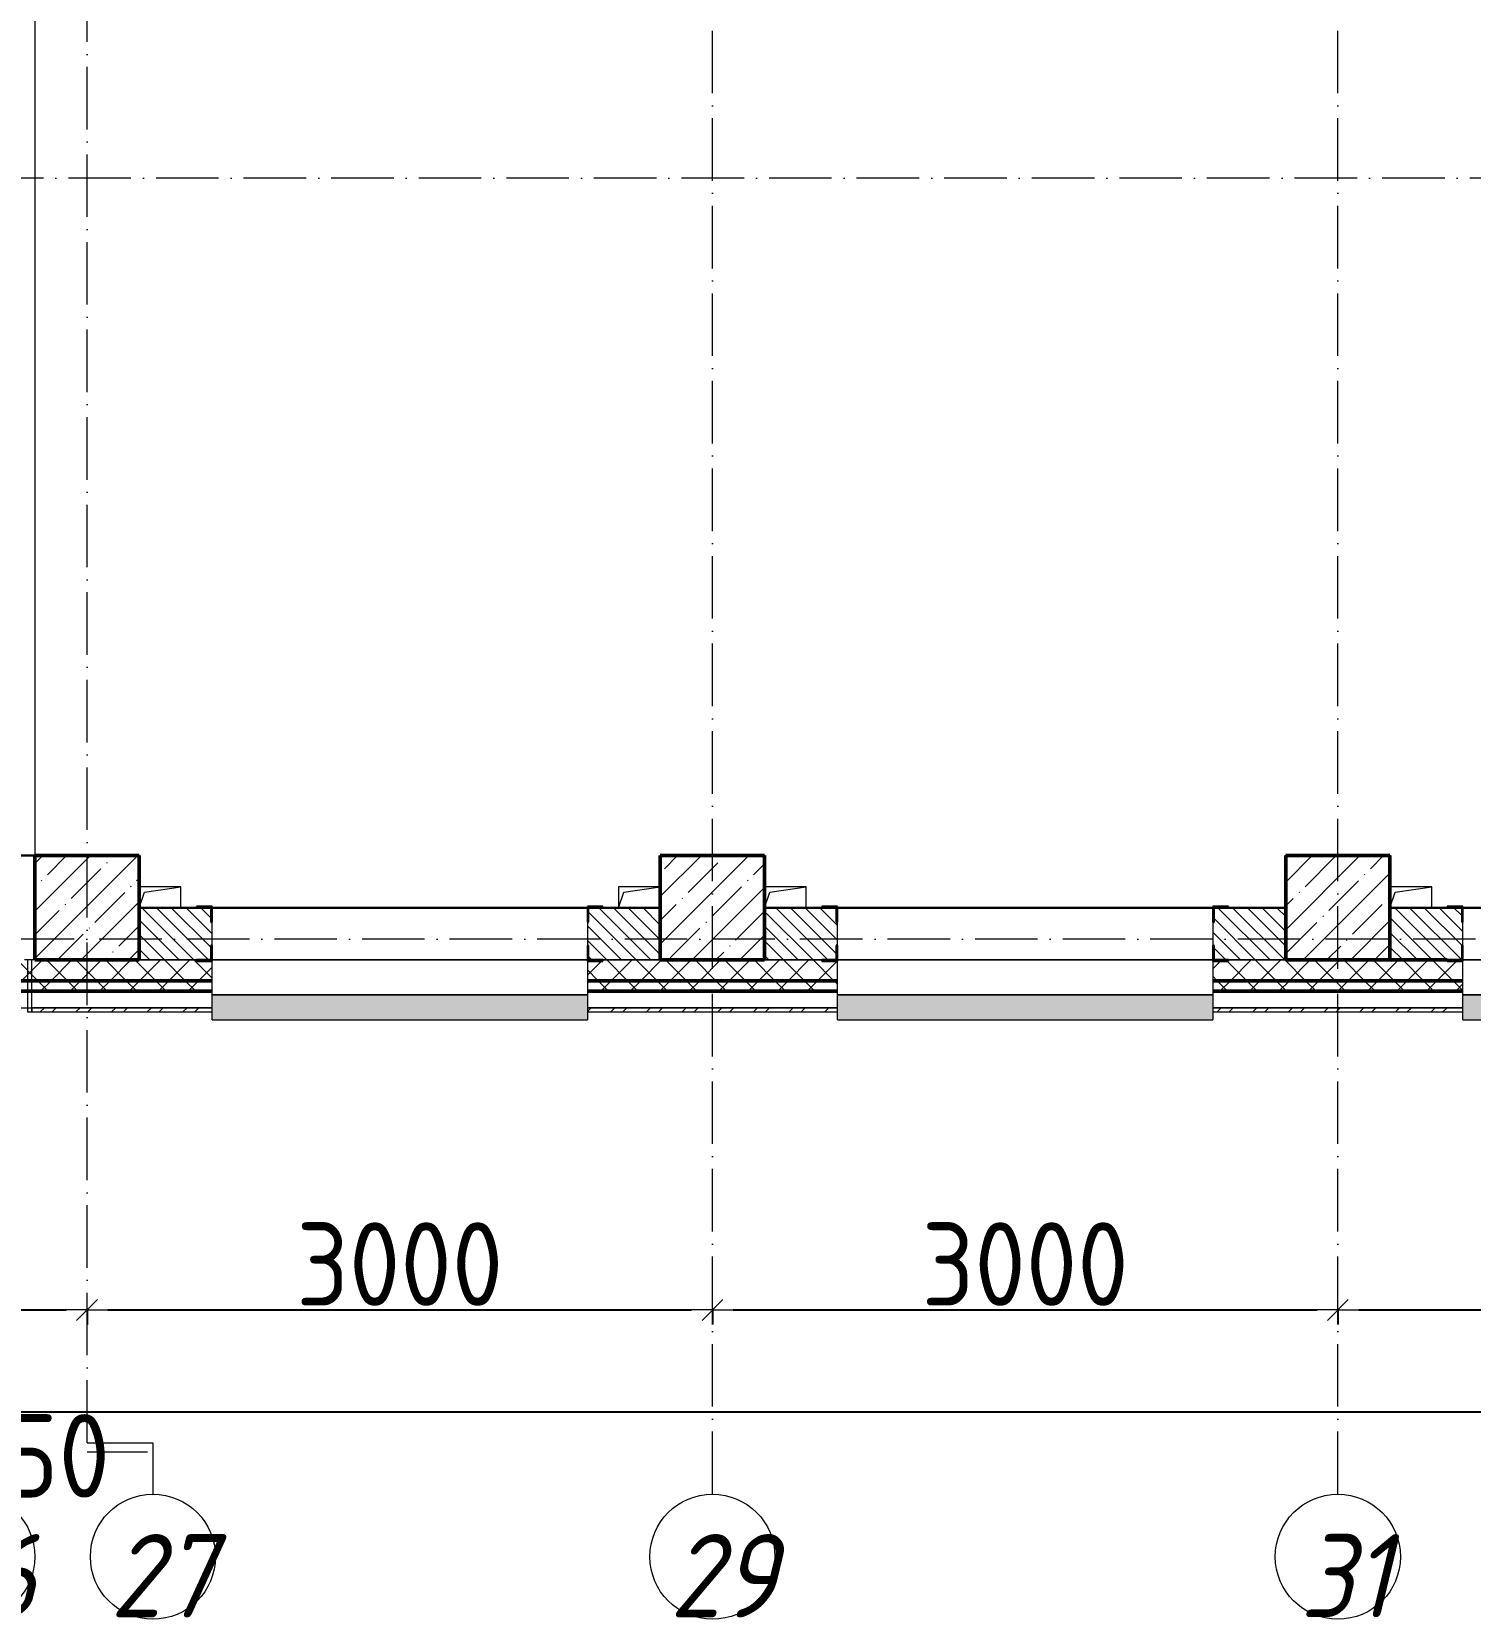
# Model space of a CAD drawing. Header units: millimetres. Extents: x -213536 to 1564669, y -45299 to 942238.
# Drawn here: x 588056 to 594956, y 281199 to 288815 of the extents above; entities that cross this region are included whole.
import ezdxf

# ---------------------------------------------------------------- set-up
doc = ezdxf.new("R2010")
doc.units = ezdxf.units.MM
doc.linetypes.add('50_200_ШТРИХ_1Т_ш5_п1_п1_', pattern=[700, 500, -100, 0, -100])
for name, color, linetype, lineweight in [('3) ЖБ 4м', 3, 'Continuous', 30), ('3.1) ЖБ окна 1.2 м', 102, 'Continuous', 30), ('A-____-____-DIMS', 7, 'Continuous', 9), ('A-FLOR-____-OTLN', 7, 'Continuous', 9), ('A-GENM-____-MCUT', 7, 'Continuous', 25), ('A-GENM-____-OTLN', 7, 'Continuous', 9), ('A-GENM-____-OTLN-1', 7, 'Continuous', 25), ('A-GLAZ-____-OTLN', 7, 'Continuous', 9), ('A-WALL-____-MCUT-2', 7, 'Continuous', 50), ('A-WALL-____-MCUT-3', 7, 'Continuous', 9), ('A-WALL-____-OTLN', 7, 'Continuous', 9), ('A-WALL-____-PATT-1', 7, 'Continuous', 9), ('A-WALL-FNSH-MCUT-1', 7, 'Continuous', 9), ('S-COLS-____-MCUT', 7, 'Continuous', 50), ('S-COLS-____-OTLN', 7, 'Continuous', 9), ('S-GRID-____-IDEN', 7, 'Continuous', 9), ('S-GRID-____-OTLN', 7, 'Continuous', 9), ('S-GRID-____-OTLN-1', 7, '50_200_ШТРИХ_1Т_ш5_п1_п1_', 9)]:
    doc.layers.add(name, color=color, linetype=linetype, lineweight=lineweight)
doc.layers.add('A-GLAZ-____-OTLN-1', color=7, linetype='Continuous', lineweight=9, true_color=0xc0c0c0)
doc.styles.add('ISOCPEUR_I', font='isocpeui.ttf', dxfattribs={"width": 0.9, "height": 2.5})
doc.styles.add('СПДС', font='isocpeur.ttf', dxfattribs={"width": 0.9})
doc.dimstyles.new('Размера А3', dxfattribs={"dimtxt": 200, "dimasz": 100, "dimexe": 70, "dimexo": 100, "dimgap": 20, "dimtad": 1, "dimdec": 0, "dimrnd": 10, "dimzin": 0, "dimdsep": 46, "dimtxsty": 'СПДС', "dimblk": 'ARROWHEAD_6', "dimcen": 1, "dimclrd": 256, "dimclre": 256, "dimclrt": 256, "dimazin": 0, "dimtfac": 1, "dimtdec": 0, "dimtmove": 2, "dimatfit": 3, "dimfxl": 1, "dimtolj": 1, "dimtzin": 0, "dimarcsym": 0})
pattern_1 = [(45, (549721.47, 286281.11), (-70.71068, 70.71068), []), (135, (549721.47, 286281.11), (-70.71068, -70.71068), [])]
pattern_2 = [(135, (549721.475, 286281.11), (-35.35534, -35.35534), [])]

# ---------------------------------------------------------------- blocks, each defined once
blk = doc.blocks.new('BSC_Колонна _Прямоугольная - 500х500-V71-АР1_План отверстий 3 этажа в осях 1-64_А-ГГ')
at = {"layer": 'S-COLS-____-OTLN'}
h = blk.add_hatch(dxfattribs=at)
h.set_pattern_fill('FP_108', color=256, style=0, pattern_type=2)
h.set_pattern_definition([(45, (-41600, 1668.96), (-114.04925, 114.04925), []), (45, (-41485.95, 1668.96), (-114.04925, 114.04925), [201.613, -40.323, 3.353, -36.97])])
h.paths.add_polyline_path([(-250, -250), (250, -250), (250, 250), (-250, 250)], flags=0)
at = {"layer": 'S-COLS-____-MCUT'}
for p, q in [((250, 250), (-250, 250)), ((-250, 250), (-250, -250)), ((250, -250), (250, 250)), ((-250, -250), (250, -250))]:
    blk.add_line(p, q, dxfattribs=at)
blk = doc.blocks.new('BSC_Колонна _Прямоугольная - 500х500-V106-АР1_План отверстий 3 этажа в осях 1-64_А-ГГ')
at = {"layer": 'S-COLS-____-OTLN'}
h = blk.add_hatch(dxfattribs=at)
h.set_pattern_fill('FP_129', color=256, style=0, pattern_type=2)
h.set_pattern_definition([(45, (-38600, 1668.96), (-114.04925, 114.04925), []), (45, (-38485.95, 1668.96), (-114.04925, 114.04925), [201.613, -40.323, 3.353, -36.97])])
h.paths.add_polyline_path([(-250, -250), (250, -250), (250, 250), (-250, 250)], flags=0)
at = {"layer": 'S-COLS-____-MCUT'}
for p, q in [((250, 250), (-250, 250)), ((-250, 250), (-250, -250)), ((250, -250), (250, 250)), ((-250, -250), (250, -250))]:
    blk.add_line(p, q, dxfattribs=at)
blk = doc.blocks.new('BSC_Колонна _Прямоугольная - 500х500-V108-АР1_План отверстий 3 этажа в осях 1-64_А-ГГ')
at = {"layer": 'S-COLS-____-OTLN'}
h = blk.add_hatch(dxfattribs=at)
h.set_pattern_fill('FP_131', color=256, style=0, pattern_type=2)
h.set_pattern_definition([(45, (-44600, 1668.96), (-114.04925, 114.04925), []), (45, (-44485.95, 1668.96), (-114.04925, 114.04925), [201.613, -40.323, 3.353, -36.97])])
h.paths.add_polyline_path([(-250, -250), (250, -250), (250, 250), (-250, 250)], flags=0)
at = {"layer": 'S-COLS-____-MCUT'}
for p, q in [((250, 250), (-250, 250)), ((-250, 250), (-250, -250)), ((250, -250), (250, 250)), ((-250, -250), (250, -250))]:
    blk.add_line(p, q, dxfattribs=at)
blk = doc.blocks.new('Фахверк_СКБ_Уголок - 250_2700-27497298-АР1_План отверстий 3 этажа в осях 1-64_А-ГГ')
at = {"layer": 'A-GENM-____-MCUT'}
for p, q in [((200, 181), (125, 181)), ((125, 181), (125, 106)), ((131, 106), (131, 175)), ((131, 175), (200, 175)), ((200, 175), (200, 181)), ((125, 106), (131, 106)), ((131, -6), (125, -6)), ((125, -6), (125, -81)), ((131, -75), (131, -6)), ((200, -75), (131, -75)), ((200, -81), (200, -75)), ((125, -81), (200, -81))]:
    blk.add_line(p, q, dxfattribs=at)
blk = doc.blocks.new('AR_Отверстие прямоугольное _в плите_ - AR_Отверстие прямоугольное _в плите_-30510712-АР1_План отверстий 3 этажа в осях 1-64_А-ГГ')
at = {"layer": 'A-GENM-____-OTLN'}
for p, q in [((100, 50), (-100, 50)), ((-100, -50), (-75, 25)), ((-75, 25), (100, 50)), ((100, -50), (100, 50))]:
    blk.add_line(p, q, dxfattribs=at)
blk = doc.blocks.new('AR_Отверстие прямоугольное _в плите_ - AR_Отверстие прямоугольное _в плите_-V177-АР1_План отверстий 3 этажа в осях 1-64_А-ГГ')
at = {"layer": 'A-GENM-____-OTLN'}
for p, q in [((100, 50), (-100, 50)), ((-100, 50), (-100, -50)), ((-100, -50), (-75, 25)), ((-75, 25), (100, 50))]:
    blk.add_line(p, q, dxfattribs=at)
blk = doc.blocks.new('Отлив_СКБ - Отлив витража_120_НВФ-31885687-АР1_План отверстий 3 этажа в осях 1-64_А-ГГ')
at = {"layer": 'A-GLAZ-____-OTLN-1'}
for points in [[(0, 0), (0, -2), (1800, -2), (1800, 0), (534.2, 0)], [(0, -2), (0, -120), (1800, -120), (1800, -2), (534.2, -2)]]:
    blk.add_hatch(color=256, dxfattribs=at).paths.add_polyline_path(points, flags=0)
at = {"layer": 'A-GLAZ-____-OTLN'}
for p, q in [((0, 0), (1800, 0)), ((1800, -2), (0, -2)), ((0, -120), (0, -83)), ((0, -120), (1800, -120)), ((1800, -83), (1800, -120))]:
    blk.add_line(p, q, dxfattribs=at)
blk = doc.blocks.new('Отлив_СКБ - Отлив витража_120_НВФ-31885688-АР1_План отверстий 3 этажа в осях 1-64_А-ГГ')
at = {"layer": 'A-GLAZ-____-OTLN-1'}
for points in [[(4275.3, -2), (4800, -2), (4800, 0), (0, 0), (0, -2), (740.4, -2)], [(4275.3, -120), (4800, -120), (4800, -2), (0, -2), (0, -120), (740.4, -120)]]:
    blk.add_hatch(color=256, dxfattribs=at).paths.add_polyline_path(points, flags=0)
at = {"layer": 'A-GLAZ-____-OTLN'}
for p, q in [((0, 0), (4800, 0)), ((4800, -2), (0, -2)), ((0, -120), (0, -83)), ((0, -120), (4800, -120)), ((4800, -83), (4800, -120))]:
    blk.add_line(p, q, dxfattribs=at)
blk = doc.blocks.new('Стены 7 - Стены 4-31196221-АР1_План отверстий 3 этажа в осях 1-64_А-ГГ')
at = {"layer": 'A-WALL-____-MCUT-3'}
for p, q in [((-1798.5, 41030.2), (-1798.5, 41010.2)), ((-1548.5, 41030.2), (-1798.5, 41030.2)), ((-1798.5, 41010.2), (-1548.5, 41010.2)), ((-1548.5, 41010.2), (-1548.5, 41030.2))]:
    blk.add_line(p, q, dxfattribs=at)
blk = doc.blocks.new('Ось сетки - Круг_Ø6_00__ISO-2_5_0_9K_-25732049-АР1_План отверстий 3 этажа в осях 1-64_А-ГГ')
at = {"layer": 'S-GRID-____-IDEN'}
blk.add_circle((0, 0), 3, dxfattribs=at)
blk = doc.blocks.new('ARROWHEAD_6')
at = {"color": 0, "linetype": 'Continuous'}
for p, q in [((0, 0), (-1, 0)), ((-0.5, -0.5), (0.5, 0.5))]:
    blk.add_line(p, q, dxfattribs=at)
blk = doc.blocks.new('*D5419')
at = {"layer": 'A-____-____-DIMS', "lineweight": -2, "transparency": 16777216}
for p, q in [((587771.5, 282688.7), (587771.5, 282612.6)), ((587871.5, 282682.6), (588221.5, 282682.6)), ((588321.5, 282688.7), (588321.5, 282612.6))]:
    blk.add_line(p, q, dxfattribs=at)
at = {"layer": 'Defpoints', "color": 0, "lineweight": 50, "transparency": 16777216}
for p in [(587771.5, 282788.7), (588321.5, 282788.7), (588321.5, 282682.6)]:
    blk.add_point(p, dxfattribs=at)
at = {"layer": 'A-____-____-DIMS', "lineweight": -2, "transparency": 16777216, "xscale": 100, "yscale": 100, "zscale": 100, "rotation": 180}
blk.add_blockref('ARROWHEAD_6', (587771.5, 282682.6), dxfattribs=at)
at = {"layer": 'A-____-____-DIMS', "lineweight": -2, "transparency": 16777216, "xscale": 100, "yscale": 100, "zscale": 100}
blk.add_blockref('ARROWHEAD_6', (588321.5, 282682.6), dxfattribs=at)
at = {"layer": 'A-____-____-DIMS', "transparency": 16777216, "insert": (588046.5, 281982.6), "char_height": 400, "attachment_point": 5, "style": 'СПДС'}
blk.add_mtext('\\A1;550', dxfattribs=at)
blk = doc.blocks.new('*D5420')
at = {"layer": 'A-____-____-DIMS', "lineweight": -2, "transparency": 16777216}
for p, q in [((588321.5, 282688.7), (588321.5, 282612.6)), ((588421.5, 282682.6), (591221.5, 282682.6)), ((591321.5, 282688.7), (591321.5, 282612.6))]:
    blk.add_line(p, q, dxfattribs=at)
at = {"layer": 'Defpoints', "color": 0, "lineweight": 50, "transparency": 16777216}
for p in [(588321.5, 282788.7), (591321.5, 282788.7), (591321.5, 282682.6)]:
    blk.add_point(p, dxfattribs=at)
at = {"layer": 'A-____-____-DIMS', "lineweight": -2, "transparency": 16777216, "xscale": 100, "yscale": 100, "zscale": 100, "rotation": 180}
blk.add_blockref('ARROWHEAD_6', (588321.5, 282682.6), dxfattribs=at)
at = {"layer": 'A-____-____-DIMS', "lineweight": -2, "transparency": 16777216, "xscale": 100, "yscale": 100, "zscale": 100}
blk.add_blockref('ARROWHEAD_6', (591321.5, 282682.6), dxfattribs=at)
at = {"layer": 'A-____-____-DIMS', "transparency": 16777216, "insert": (589821.5, 282902.6), "char_height": 400, "attachment_point": 5, "style": 'СПДС'}
blk.add_mtext('\\A1;3000', dxfattribs=at)
blk = doc.blocks.new('*D5421')
at = {"layer": 'A-____-____-DIMS', "lineweight": -2, "transparency": 16777216}
for p, q in [((591321.5, 282688.7), (591321.5, 282612.6)), ((591421.5, 282682.6), (594221.5, 282682.6)), ((594321.5, 282688.7), (594321.5, 282612.6))]:
    blk.add_line(p, q, dxfattribs=at)
at = {"layer": 'Defpoints', "color": 0, "lineweight": 50, "transparency": 16777216}
for p in [(591321.5, 282788.7), (594321.5, 282788.7), (594321.5, 282682.6)]:
    blk.add_point(p, dxfattribs=at)
at = {"layer": 'A-____-____-DIMS', "lineweight": -2, "transparency": 16777216, "xscale": 100, "yscale": 100, "zscale": 100, "rotation": 180}
blk.add_blockref('ARROWHEAD_6', (591321.5, 282682.6), dxfattribs=at)
at = {"layer": 'A-____-____-DIMS', "lineweight": -2, "transparency": 16777216, "xscale": 100, "yscale": 100, "zscale": 100}
blk.add_blockref('ARROWHEAD_6', (594321.5, 282682.6), dxfattribs=at)
at = {"layer": 'A-____-____-DIMS', "transparency": 16777216, "insert": (592821.5, 282902.6), "char_height": 400, "attachment_point": 5, "style": 'СПДС'}
blk.add_mtext('\\A1;3000', dxfattribs=at)
blk = doc.blocks.new('*D5422')
at = {"layer": 'A-____-____-DIMS', "lineweight": -2, "transparency": 16777216}
for p, q in [((594321.5, 282688.7), (594321.5, 282612.6)), ((594421.5, 282682.6), (600221.5, 282682.6)), ((600321.5, 282688.7), (600321.5, 282612.6))]:
    blk.add_line(p, q, dxfattribs=at)
at = {"layer": 'Defpoints', "color": 0, "lineweight": 50, "transparency": 16777216}
for p in [(594321.5, 282788.7), (600321.5, 282788.7), (600321.5, 282682.6)]:
    blk.add_point(p, dxfattribs=at)
at = {"layer": 'A-____-____-DIMS', "lineweight": -2, "transparency": 16777216, "xscale": 100, "yscale": 100, "zscale": 100, "rotation": 180}
blk.add_blockref('ARROWHEAD_6', (594321.5, 282682.6), dxfattribs=at)
at = {"layer": 'A-____-____-DIMS', "lineweight": -2, "transparency": 16777216, "xscale": 100, "yscale": 100, "zscale": 100}
blk.add_blockref('ARROWHEAD_6', (600321.5, 282682.6), dxfattribs=at)
at = {"layer": 'A-____-____-DIMS', "transparency": 16777216, "insert": (597321.5, 282902.6), "char_height": 400, "attachment_point": 5, "style": 'СПДС'}
blk.add_mtext('\\A1;6000', dxfattribs=at)
blk = doc.blocks.new('*D5437')
at = {"layer": 'A-____-____-DIMS', "lineweight": -2, "transparency": 16777216}
for p, q in [((547371.5, 282200.4), (547371.5, 282124.4)), ((547471.5, 282194.4), (650771.5, 282194.4)), ((650871.5, 282200.4), (650871.5, 282124.4))]:
    blk.add_line(p, q, dxfattribs=at)
at = {"layer": 'Defpoints', "color": 0, "lineweight": 50, "transparency": 16777216}
for p in [(547371.5, 282300.4), (650871.5, 282300.4), (650871.5, 282194.4)]:
    blk.add_point(p, dxfattribs=at)
at = {"layer": 'A-____-____-DIMS', "lineweight": -2, "transparency": 16777216, "xscale": 100, "yscale": 100, "zscale": 100, "rotation": 180}
blk.add_blockref('ARROWHEAD_6', (547371.5, 282194.4), dxfattribs=at)
at = {"layer": 'A-____-____-DIMS', "lineweight": -2, "transparency": 16777216, "xscale": 100, "yscale": 100, "zscale": 100}
blk.add_blockref('ARROWHEAD_6', (650871.5, 282194.4), dxfattribs=at)
at = {"layer": 'A-____-____-DIMS', "transparency": 16777216, "insert": (599121.5, 282414.4), "char_height": 400, "attachment_point": 5, "style": 'СПДС'}
blk.add_mtext('\\A1;103500', dxfattribs=at)

msp = doc.modelspace()

# ---------------------------------------------------------------- hatches: boundary and pattern name
at = {"layer": 'A-WALL-____-PATT-1'}
h = msp.add_hatch(dxfattribs=at)
h.set_pattern_fill('FP_6', color=256, style=0, pattern_type=2)
h.set_pattern_definition(pattern_2)
h.paths.add_polyline_path([(590727.5, 284362.2), (591071.5, 284362.2), (591071.5, 284612.2), (590727.5, 284612.2), (590727.5, 284543.2), (590721.5, 284543.2), (590721.5, 284431.2), (590727.5, 284431.2), (590727.5, 284366.4)], flags=0)
h.paths.add_polyline_path([(588915.5, 284362.2), (588915.5, 284431.2), (588921.5, 284431.2), (588921.5, 284543.2), (588915.5, 284543.2), (588915.5, 284612.2), (588571.5, 284612.2), (588571.5, 284362.2), (588846.5, 284362.2)], flags=0)
h = msp.add_hatch(dxfattribs=at)
h.set_pattern_fill('FP_6', color=256, style=0, pattern_type=2)
h.set_pattern_definition(pattern_2)
h.paths.add_polyline_path([(594071.5, 284362.2), (594071.5, 284612.2), (593727.5, 284612.2), (593727.5, 284543.2), (593721.5, 284543.2), (593721.5, 284431.2), (593727.5, 284431.2), (593727.5, 284362.2), (593894.4, 284362.2)], flags=0)
h.paths.add_polyline_path([(591915.5, 284362.2), (591915.5, 284431.2), (591921.5, 284431.2), (591921.5, 284543.2), (591915.5, 284543.2), (591915.5, 284612.2), (591571.5, 284612.2), (591571.5, 284362.2), (591846.5, 284362.2)], flags=0)
h = msp.add_hatch(dxfattribs=at)
h.set_pattern_fill('FP_6', color=256, style=0, pattern_type=2)
h.set_pattern_definition(pattern_2)
h.paths.add_polyline_path([(599727.5, 284362.2), (600071.5, 284362.2), (600071.5, 284612.2), (599727.5, 284612.2), (599727.5, 284543.2), (599721.5, 284543.2), (599721.5, 284431.2), (599727.5, 284431.2), (599727.5, 284366.4)], flags=0)
h.paths.add_polyline_path([(594778.1, 284362.2), (594915.5, 284362.2), (594915.5, 284431.2), (594921.5, 284431.2), (594921.5, 284543.2), (594915.5, 284543.2), (594915.5, 284612.2), (594571.5, 284612.2), (594571.5, 284362.2)], flags=0)
h = msp.add_hatch(dxfattribs=at)
h.set_pattern_fill('FP_1', color=256, style=0, pattern_type=2)
h.set_pattern_definition(pattern_1)
h.paths.add_polyline_path([(650471.5, 284262.2), (650971.5, 284262.2), (650971.5, 284362.2), (641946.5, 284362.2), (641946.5, 284356.2), (641871.5, 284356.2), (641871.5, 284262.2), (650453.3, 284262.2)], flags=0)
h.paths.add_polyline_path([(638964.7, 284262.2), (640071.5, 284262.2), (640071.5, 284356.2), (639996.5, 284356.2), (639996.5, 284362.2), (632121.5, 284362.2), (632121.5, 284262.2), (638721.5, 284262.2)], flags=0)
h.paths.add_polyline_path([(631121.5, 284262.2), (631121.5, 284362.2), (629996.5, 284362.2), (629996.5, 284356.2), (629921.5, 284356.2), (629921.5, 284262.2), (631011.2, 284262.2)], flags=0)
h.paths.add_polyline_path([(628121.5, 284262.2), (628121.5, 284356.2), (628046.5, 284356.2), (628046.5, 284362.2), (626996.5, 284362.2), (626996.5, 284356.2), (626921.5, 284356.2), (626921.5, 284262.2), (627476.2, 284262.2)], flags=0)
h.paths.add_polyline_path([(625121.5, 284262.2), (625121.5, 284362.2), (623996.5, 284362.2), (623996.5, 284356.2), (623921.5, 284356.2), (623921.5, 284262.2), (623996.5, 284262.2)], flags=0)
h.paths.add_polyline_path([(620721.5, 284262.2), (622121.5, 284262.2), (622121.5, 284362.2), (620796.5, 284362.2), (620796.5, 284356.2), (620721.5, 284356.2)], flags=0)
h.paths.add_polyline_path([(618638.9, 284262.2), (618921.5, 284262.2), (618921.5, 284356.2), (618846.5, 284356.2), (618846.5, 284362.2), (617796.5, 284362.2), (617796.5, 284356.2), (617721.5, 284356.2), (617721.5, 284262.2), (617755.2, 284262.2)], flags=0)
h.paths.add_polyline_path([(615921.5, 284262.2), (615921.5, 284362.2), (614796.5, 284362.2), (614796.5, 284356.2), (614721.5, 284356.2), (614721.5, 284262.2), (614796.5, 284262.2)], flags=0)
h.paths.add_polyline_path([(612571.5, 284262.2), (612921.5, 284262.2), (612921.5, 284356.2), (612846.5, 284356.2), (612846.5, 284362.2), (611796.5, 284362.2), (611796.5, 284356.2), (611721.5, 284356.2), (611721.5, 284262.2), (612452.8, 284262.2)], flags=0)
h.paths.add_polyline_path([(609921.5, 284262.2), (609921.5, 284356.2), (609846.5, 284356.2), (609846.5, 284362.2), (608796.5, 284362.2), (608796.5, 284356.2), (608721.5, 284356.2), (608721.5, 284262.2), (609801.6, 284262.2)], flags=0)
h.paths.add_polyline_path([(606921.5, 284262.2), (606921.5, 284356.2), (606846.5, 284356.2), (606846.5, 284362.2), (605796.5, 284362.2), (605796.5, 284356.2), (605721.5, 284356.2), (605721.5, 284262.2), (606266.7, 284262.2)], flags=0)
h.paths.add_polyline_path([(602731.7, 284262.2), (603921.5, 284262.2), (603921.5, 284356.2), (603846.5, 284356.2), (603846.5, 284362.2), (602796.5, 284362.2), (602796.5, 284356.2), (602721.5, 284356.2), (602721.5, 284262.2), (602727.5, 284262.2)], flags=0)
h.paths.add_polyline_path([(599721.5, 284262.2), (600921.5, 284262.2), (600921.5, 284356.2), (600846.5, 284356.2), (600846.5, 284362.2), (599796.5, 284362.2), (599796.5, 284356.2), (599721.5, 284356.2)], flags=0)
h.paths.add_polyline_path([(594778.1, 284262.2), (594921.5, 284262.2), (594921.5, 284356.2), (594846.5, 284356.2), (594846.5, 284362.2), (593796.5, 284362.2), (593796.5, 284356.2), (593721.5, 284356.2), (593721.5, 284262.2), (594571.5, 284262.2)], flags=0)
h.paths.add_polyline_path([(591921.5, 284262.2), (591921.5, 284356.2), (591846.5, 284356.2), (591846.5, 284362.2), (590796.5, 284362.2), (590796.5, 284356.2), (590721.5, 284356.2), (590721.5, 284262.2), (591915.5, 284262.2)], flags=0)
h.paths.add_polyline_path([(588592, 284262.2), (588921.5, 284262.2), (588921.5, 284356.2), (588846.5, 284356.8), (588846.5, 284362.2), (587521.5, 284362.2), (587521.5, 284262.2)], flags=0)
h.paths.add_polyline_path([(585057.1, 284262.2), (585721.5, 284262.2), (585721.5, 284356.2), (585646.5, 284356.2), (585646.5, 284362.2), (584521.5, 284362.2), (584521.5, 284262.2)], flags=0)
h.paths.add_polyline_path([(582721.5, 284262.2), (582721.5, 284356.2), (582646.5, 284356.2), (582646.5, 284362.2), (581596.5, 284362.2), (581596.5, 284356.2), (581521.5, 284356.2), (581522.2, 284262.2), (582715.5, 284262.2)], flags=0)
h.paths.add_polyline_path([(579721.5, 284262.2), (579721.5, 284356.2), (579646.5, 284356.2), (579646.5, 284362.2), (578521.5, 284362.2), (578521.5, 284262.2), (578871, 284262.2)], flags=0)
h.paths.add_polyline_path([(576721.5, 284262.2), (576721.5, 284356.2), (576646.5, 284356.2), (576646.5, 284362.2), (575521.5, 284362.2), (575521.5, 284262.2), (576219.8, 284262.2)], flags=0)
h.paths.add_polyline_path([(573721.5, 284262.2), (573721.5, 284356.2), (573646.5, 284356.2), (573646.5, 284362.2), (572596.5, 284362.2), (572596.5, 284356.2), (572521.5, 284356.2), (572521.5, 284262.2), (572684.8, 284262.2)], flags=0)
h.paths.add_polyline_path([(563847.5, 284262.2), (564721.5, 284262.2), (564721.5, 284356.2), (564646.5, 284356.2), (564646.5, 284362.2), (563596.5, 284362.2), (563596.5, 284356.2), (563521.5, 284356.2), (563521.5, 284262.2)], flags=0)
h.paths.add_polyline_path([(562080, 284262.2), (562521.5, 284262.2), (562521.5, 284356.2), (562446.5, 284356.2), (562446.5, 284362.2), (557196.5, 284362.2), (557196.5, 284356.2), (557121.5, 284356.2), (557121.5, 284262.2), (560621.5, 284262.2)], flags=0)
h.paths.add_polyline_path([(555010.2, 284262.2), (556121.5, 284262.2), (556121.5, 284356.2), (556046.5, 284356.2), (556046.5, 284362.2), (547271.5, 284362.2), (547271.5, 284262.2), (553242.7, 284262.2)], flags=0)
h = msp.add_hatch(dxfattribs=at)
h.set_pattern_fill('FP_1', color=256, style=0, pattern_type=2)
h.set_pattern_definition(pattern_1)
h.paths.add_polyline_path([(650971.5, 284212.2), (651071.5, 284212.2), (651071.5, 284262.2), (641871.5, 284262.2), (641871.5, 284212.2), (650453.3, 284212.2)], flags=0)
h.paths.add_polyline_path([(638964.7, 284212.2), (640071.5, 284212.2), (640071.5, 284262.2), (632121.5, 284262.2), (632121.5, 284212.2), (638081, 284212.2)], flags=0)
h.paths.add_polyline_path([(631011.2, 284212.2), (631121.5, 284212.2), (631121.5, 284262.2), (629921.5, 284262.2), (629921.5, 284212.2), (630127.4, 284212.2)], flags=0)
h.paths.add_polyline_path([(626921.5, 284212.2), (628121.5, 284212.2), (628121.5, 284262.2), (626921.5, 284262.2)], flags=0)
h.paths.add_polyline_path([(623941.3, 284212.2), (625121.5, 284212.2), (625121.5, 284262.2), (623921.5, 284262.2), (623921.5, 284212.2)], flags=0)
h.paths.add_polyline_path([(622121.5, 284212.2), (622121.5, 284262.2), (620721.5, 284262.2), (620721.5, 284212.2), (621290.1, 284212.2)], flags=0)
h.paths.add_polyline_path([(618921.5, 284212.2), (618921.5, 284262.2), (617721.5, 284262.2), (617721.5, 284212.2), (618638.9, 284212.2)], flags=0)
h.paths.add_polyline_path([(615921.5, 284212.2), (615921.5, 284262.2), (614721.5, 284262.2), (614721.5, 284212.2)], flags=0)
h.paths.add_polyline_path([(612921.5, 284212.2), (612921.5, 284262.2), (611721.5, 284262.2), (611721.5, 284212.2), (612452.8, 284212.2)], flags=0)
h.paths.add_polyline_path([(608721.5, 284212.2), (609921.5, 284212.2), (609921.5, 284262.2), (608721.5, 284262.2)], flags=0)
h.paths.add_polyline_path([(605721.5, 284212.2), (606921.5, 284212.2), (606921.5, 284262.2), (605721.5, 284262.2)], flags=0)
h.paths.add_polyline_path([(602731.7, 284212.2), (603921.5, 284212.2), (603921.5, 284262.2), (602721.5, 284262.2), (602721.5, 284212.2)], flags=0)
h.paths.add_polyline_path([(600921.5, 284212.2), (600921.5, 284262.2), (599721.5, 284262.2), (599721.5, 284212.2), (600080.5, 284212.2)], flags=0)
h.paths.add_polyline_path([(594778.1, 284212.2), (594921.5, 284212.2), (594921.5, 284262.2), (593721.5, 284262.2), (593721.5, 284212.2), (593894.4, 284212.2)], flags=0)
h.paths.add_polyline_path([(591921.5, 284212.2), (591921.5, 284262.2), (590721.5, 284262.2), (590721.5, 284212.2), (591243.2, 284212.2)], flags=0)
h.paths.add_polyline_path([(588592, 284212.2), (588921.5, 284212.2), (588921.5, 284262.2), (587521.5, 284262.2), (587521.5, 284212.2)], flags=0)
h.paths.add_polyline_path([(585721.5, 284212.2), (585721.5, 284262.2), (584521.5, 284262.2), (584521.5, 284212.2), (585057.1, 284212.2)], flags=0)
h.paths.add_polyline_path([(582721.5, 284212.2), (582721.5, 284262.2), (581521.5, 284262.2), (581522.2, 284212.2)], flags=0)
h.paths.add_polyline_path([(579721.5, 284212.2), (579721.5, 284262.2), (578521.5, 284262.2), (578521.5, 284212.2), (578871, 284212.2)], flags=0)
h.paths.add_polyline_path([(576721.5, 284212.2), (576721.5, 284262.2), (575521.5, 284262.2), (575521.5, 284212.2), (576219.8, 284212.2)], flags=0)
h.paths.add_polyline_path([(572684.8, 284212.2), (573721.5, 284212.2), (573721.5, 284262.2), (572521.5, 284262.2), (572521.5, 284212.2)], flags=0)
h.paths.add_polyline_path([(563521.5, 284212.2), (564721.5, 284212.2), (564721.5, 284262.2), (563521.5, 284262.2)], flags=0)
h.paths.add_polyline_path([(562521.5, 284212.2), (562521.5, 284262.2), (557121.5, 284262.2), (557121.5, 284212.2), (562080, 284212.2)], flags=0)
h.paths.add_polyline_path([(555893.9, 284212.2), (556121.5, 284212.2), (556121.5, 284262.2), (547171.5, 284262.2), (547171.5, 284212.2), (555010.2, 284212.2)], flags=0)
h = msp.add_hatch(dxfattribs=at)
h.set_pattern_fill('FP_3', color=256, style=0, pattern_type=2)
h.set_pattern_definition([(45, (549721.47, 286281.11), (-85.53659, 85.53659), []), (45, (549778.5, 286281.11), (-85.53659, 85.53659), [])])
h.paths.add_polyline_path([(621290.1, 284112.2), (621586.5, 284112.2), (621586.5, 284132.2), (620722.5, 284132.2), (620722.5, 284112.2)], flags=0)
h.paths.add_polyline_path([(618921.5, 284112.2), (618921.5, 284132.2), (617721.5, 284132.2), (617721.5, 284112.2), (618638.9, 284112.2)], flags=0)
h.paths.add_polyline_path([(615921.5, 284112.2), (615921.5, 284132.2), (614721.5, 284132.2), (614721.5, 284112.2)], flags=0)
h.paths.add_polyline_path([(612452.8, 284112.2), (612921.5, 284112.2), (612921.5, 284132.2), (611722.5, 284132.2), (611722.5, 284112.2)], flags=0)
h.paths.add_polyline_path([(608721.5, 284112.2), (609921.5, 284112.2), (609921.5, 284132.2), (608721.5, 284132.2)], flags=0)
h.paths.add_polyline_path([(606266.7, 284112.2), (606921.5, 284112.2), (606921.5, 284132.2), (605722.5, 284132.2), (605722.5, 284112.2)], flags=0)
h.paths.add_polyline_path([(603921.5, 284112.2), (603921.5, 284132.2), (602721.5, 284132.2), (602721.5, 284112.2), (603615.5, 284112.2)], flags=0)
h.paths.add_polyline_path([(600921.5, 284112.2), (600921.5, 284132.2), (599721.5, 284132.2), (599721.5, 284112.2), (600080.5, 284112.2)], flags=0)
h.paths.add_polyline_path([(594778.1, 284112.2), (594921.5, 284112.2), (594921.5, 284132.2), (593721.5, 284132.2), (593721.5, 284112.2), (593894.4, 284112.2)], flags=0)
h.paths.add_polyline_path([(590721.5, 284112.2), (591921.5, 284112.2), (591921.5, 284132.2), (590721.5, 284132.2)], flags=0)
h.paths.add_polyline_path([(588056.5, 284112.2), (588921.5, 284112.2), (588921.5, 284132.2), (588056.5, 284132.2)], flags=0)

# ---------------------------------------------------------------- linework, layer by layer
at = {"layer": '3) ЖБ 4м'}
for points in [[(587521.5, 284612.2), (587521.5, 284862.2), (588571.5, 284862.2), (588571.5, 284612.2)], [(591071.5, 284612.2), (591071.5, 284862.2), (591571.5, 284862.2), (591571.5, 284612.2)], [(594071.5, 284612.2), (594071.5, 284862.2), (594571.5, 284862.2), (594571.5, 284612.2)]]:
    msp.add_lwpolyline(points, dxfattribs=at)
at = {"layer": '3.1) ЖБ окна 1.2 м'}
for points in [[(588571.5, 284612.2), (591071.5, 284612.2)], [(591571.5, 284612.2), (594071.5, 284612.2)], [(594571.5, 284612.2), (600071.5, 284612.2)]]:
    msp.add_lwpolyline(points, dxfattribs=at)
at = {"layer": 'A-FLOR-____-OTLN'}
msp.add_line((588071.5, 291612.2), (588071.5, 284862.2), dxfattribs=at)
at = {"layer": 'A-WALL-____-MCUT-2'}
for p, q in [((594846.5, 284362.2), (594571.5, 284362.2)), ((594571.5, 284362.2), (594846.5, 284362.2)), ((587521.5, 284262.2), (588921.5, 284262.2)), ((590721.5, 284262.2), (591921.5, 284262.2)), ((593721.5, 284262.2), (594921.5, 284262.2)), ((587521.5, 284212.2), (588921.5, 284212.2)), ((590721.5, 284212.2), (591921.5, 284212.2)), ((593721.5, 284212.2), (594921.5, 284212.2))]:
    msp.add_line(p, q, dxfattribs=at)
at = {"layer": 'A-WALL-____-MCUT-3'}
for p, q in [((588846.5, 284612.2), (588571.5, 284612.2)), ((591071.5, 284612.2), (590796.5, 284612.2)), ((591846.5, 284612.2), (591571.5, 284612.2)), ((594071.5, 284612.2), (593796.5, 284612.2)), ((594846.5, 284612.2), (594571.5, 284612.2)), ((588921.5, 284431.2), (588921.5, 284543.2)), ((590721.5, 284543.2), (590721.5, 284431.2)), ((591921.5, 284431.2), (591921.5, 284543.2)), ((593721.5, 284543.2), (593721.5, 284431.2)), ((594921.5, 284431.2), (594921.5, 284543.2)), ((588071.5, 284362.2), (588021.5, 284362.2)), ((588846.5, 284362.2), (588571.5, 284362.2)), ((588571.5, 284362.2), (588846.5, 284362.2)), ((588921.5, 284132.2), (588921.5, 284356.2)), ((590721.5, 284356.2), (590721.5, 284132.2)), ((591071.5, 284362.2), (590796.5, 284362.2)), ((590796.5, 284362.2), (591071.5, 284362.2)), ((591846.5, 284362.2), (591571.5, 284362.2)), ((591571.5, 284362.2), (591846.5, 284362.2)), ((591921.5, 284132.2), (591921.5, 284356.2)), ((593721.5, 284356.2), (593721.5, 284132.2)), ((594071.5, 284362.2), (593796.5, 284362.2)), ((593796.5, 284362.2), (594071.5, 284362.2)), ((594921.5, 284132.2), (594921.5, 284356.2)), ((587521.5, 284132.2), (588921.5, 284132.2)), ((590721.5, 284132.2), (591921.5, 284132.2)), ((593721.5, 284132.2), (594921.5, 284132.2))]:
    msp.add_line(p, q, dxfattribs=at)
at = {"layer": 'A-WALL-____-OTLN'}
for p, q in [((588921.5, 284612.2), (590721.5, 284612.2)), ((591921.5, 284612.2), (593721.5, 284612.2)), ((594921.5, 284612.2), (599721.5, 284612.2)), ((588921.5, 284362.2), (590721.5, 284362.2)), ((590721.5, 284362.2), (588921.5, 284362.2)), ((591921.5, 284362.2), (593721.5, 284362.2)), ((593721.5, 284362.2), (591921.5, 284362.2)), ((594921.5, 284362.2), (599721.5, 284362.2)), ((599721.5, 284362.2), (594921.5, 284362.2))]:
    msp.add_line(p, q, dxfattribs=at)
at = {"layer": 'A-WALL-FNSH-MCUT-1'}
for p, q in [((588921.5, 284132.2), (588056.5, 284132.2)), ((588056.5, 284132.2), (588056.5, 284112.2)), ((588056.5, 284112.2), (588921.5, 284112.2)), ((588921.5, 284112.2), (588921.5, 284132.2)), ((591921.5, 284132.2), (590721.5, 284132.2)), ((590721.5, 284132.2), (590721.5, 284112.2)), ((590721.5, 284112.2), (591921.5, 284112.2)), ((591921.5, 284112.2), (591921.5, 284132.2)), ((594921.5, 284132.2), (593721.5, 284132.2)), ((593721.5, 284132.2), (593721.5, 284112.2)), ((593721.5, 284112.2), (594921.5, 284112.2)), ((594921.5, 284112.2), (594921.5, 284132.2))]:
    msp.add_line(p, q, dxfattribs=at)
at = {"layer": 'S-GRID-____-OTLN'}
for p, q in [((588321.5, 282044.9), (588637.6, 282044.9)), ((588637.6, 282044.9), (588637.6, 281798.5)), ((588321.5, 282002.5), (588612.1, 282002.5))]:
    msp.add_line(p, q, dxfattribs=at)
at = {"layer": 'S-GRID-____-OTLN-1', "color": 251, "ltscale": 0.6, "true_color": 0x636466}
for p, q in [((588321.5, 282044.9), (588321.5, 296431.7)), ((591321.5, 281798.5), (591321.5, 296431.7)), ((594321.5, 281798.5), (594321.5, 296431.7)), ((653647.9, 288112.2), (545052.7, 288112.2)), ((653795.9, 284462.2), (545052.7, 284462.2))]:
    msp.add_line(p, q, dxfattribs=at)

# ---------------------------------------------------------------- block references
at = {"layer": 'A-GENM-____-OTLN'}
for name, p in [('AR_Отверстие прямоугольное _в плите_ - AR_Отверстие прямоугольное _в плите_-30510712-АР1_План отверстий 3 этажа в осях 1-64_А-ГГ', (588671.5, 284662.2)), ('AR_Отверстие прямоугольное _в плите_ - AR_Отверстие прямоугольное _в плите_-V177-АР1_План отверстий 3 этажа в осях 1-64_А-ГГ', (590971.5, 284662.2)), ('AR_Отверстие прямоугольное _в плите_ - AR_Отверстие прямоугольное _в плите_-30510712-АР1_План отверстий 3 этажа в осях 1-64_А-ГГ', (591671.5, 284662.2)), ('AR_Отверстие прямоугольное _в плите_ - AR_Отверстие прямоугольное _в плите_-30510712-АР1_План отверстий 3 этажа в осях 1-64_А-ГГ', (594671.5, 284662.2))]:
    msp.add_blockref(name, p, dxfattribs=at)
at = {"layer": 'A-GENM-____-OTLN-1', "rotation": 180}
for p in [(589046.5, 284537.2), (592046.5, 284537.2), (595046.5, 284537.2)]:
    msp.add_blockref('Фахверк_СКБ_Уголок - 250_2700-27497298-АР1_План отверстий 3 этажа в осях 1-64_А-ГГ', p, dxfattribs=at)
at = {"layer": 'A-GENM-____-OTLN-1'}
for p in [(590596.5, 284437.2), (593596.5, 284437.2)]:
    msp.add_blockref('Фахверк_СКБ_Уголок - 250_2700-27497298-АР1_План отверстий 3 этажа в осях 1-64_А-ГГ', p, dxfattribs=at)
at = {"layer": 'A-GLAZ-____-OTLN'}
for name, p in [('Отлив_СКБ - Отлив витража_120_НВФ-31885687-АР1_План отверстий 3 этажа в осях 1-64_А-ГГ', (588921.5, 284195.2)), ('Отлив_СКБ - Отлив витража_120_НВФ-31885687-АР1_План отверстий 3 этажа в осях 1-64_А-ГГ', (591921.5, 284195.2)), ('Отлив_СКБ - Отлив витража_120_НВФ-31885688-АР1_План отверстий 3 этажа в осях 1-64_А-ГГ', (594921.5, 284195.2))]:
    msp.add_blockref(name, p, dxfattribs=at)
at = {"layer": 'A-WALL-____-OTLN', "rotation": 89.9999999999999}
msp.add_blockref('Стены 7 - Стены 4-31196221-АР1_План отверстий 3 этажа в осях 1-64_А-ГГ', (629066.7, 285910.7), dxfattribs=at)
at = {"layer": 'S-COLS-____-OTLN'}
for name, p in [('BSC_Колонна _Прямоугольная - 500х500-V106-АР1_План отверстий 3 этажа в осях 1-64_А-ГГ', (588321.5, 284612.2)), ('BSC_Колонна _Прямоугольная - 500х500-V71-АР1_План отверстий 3 этажа в осях 1-64_А-ГГ', (591321.5, 284612.2)), ('BSC_Колонна _Прямоугольная - 500х500-V108-АР1_План отверстий 3 этажа в осях 1-64_А-ГГ', (594321.5, 284612.2))]:
    msp.add_blockref(name, p, dxfattribs=at)
at = {"layer": 'S-GRID-____-IDEN', "xscale": 99.99999999999993, "yscale": 99.99999999999993, "zscale": 99.99999999999993}
for p in [(587771.5, 281498.5), (588637.6, 281498.5), (591321.5, 281498.5), (594321.5, 281498.5)]:
    msp.add_blockref('Ось сетки - Круг_Ø6_00__ISO-2_5_0_9K_-25732049-АР1_План отверстий 3 этажа в осях 1-64_А-ГГ', p, dxfattribs=at)

# ---------------------------------------------------------------- texts
at = {"layer": 'S-GRID-____-IDEN', "char_height": 400, "attachment_point": 1, "style": 'ISOCPEUR_I'}
for s, insert, width in [('26', (587566.5, 281607.3), 404.05), ('27', (588432.7, 281607.3), 404.05), ('29', (591116.5, 281607.3), 404.05), ('31', (594140.4, 281607.3), 346.329)]:
    msp.add_mtext(s, dxfattribs=dict(at, insert=insert, width=width))

# ---------------------------------------------------------------- dimensions: what is measured, and where the dimension line sits
at = {"layer": 'A-____-____-DIMS'}
for base, p1, p2, picture, middle in [((591321.5, 282682.6), (588321.5, 282788.7), (591321.5, 282788.7), '*D5420', (589821.5, 282902.6)), ((594321.5, 282682.6), (591321.5, 282788.7), (594321.5, 282788.7), '*D5421', (592821.5, 282902.6)), ((600321.5, 282682.6), (594321.5, 282788.7), (600321.5, 282788.7), '*D5422', (597321.5, 282902.6)), ((588321.5, 282682.6), (587771.5, 282788.7), (588321.5, 282788.7), '*D5419', (588046.5, 281982.6)), ((650871.5, 282194.4), (547371.5, 282300.4), (650871.5, 282300.4), '*D5437', (599121.5, 282414.4))]:
    dim = msp.add_linear_dim(base=base, p1=p1, p2=p2, dimstyle='Размера А3', override={"dimtxt": 400}, dxfattribs=at)
    dim.commit()
    dim.dimension.update_dxf_attribs({"geometry": picture, "text_midpoint": middle})

doc.saveas('drawing.dxf')
